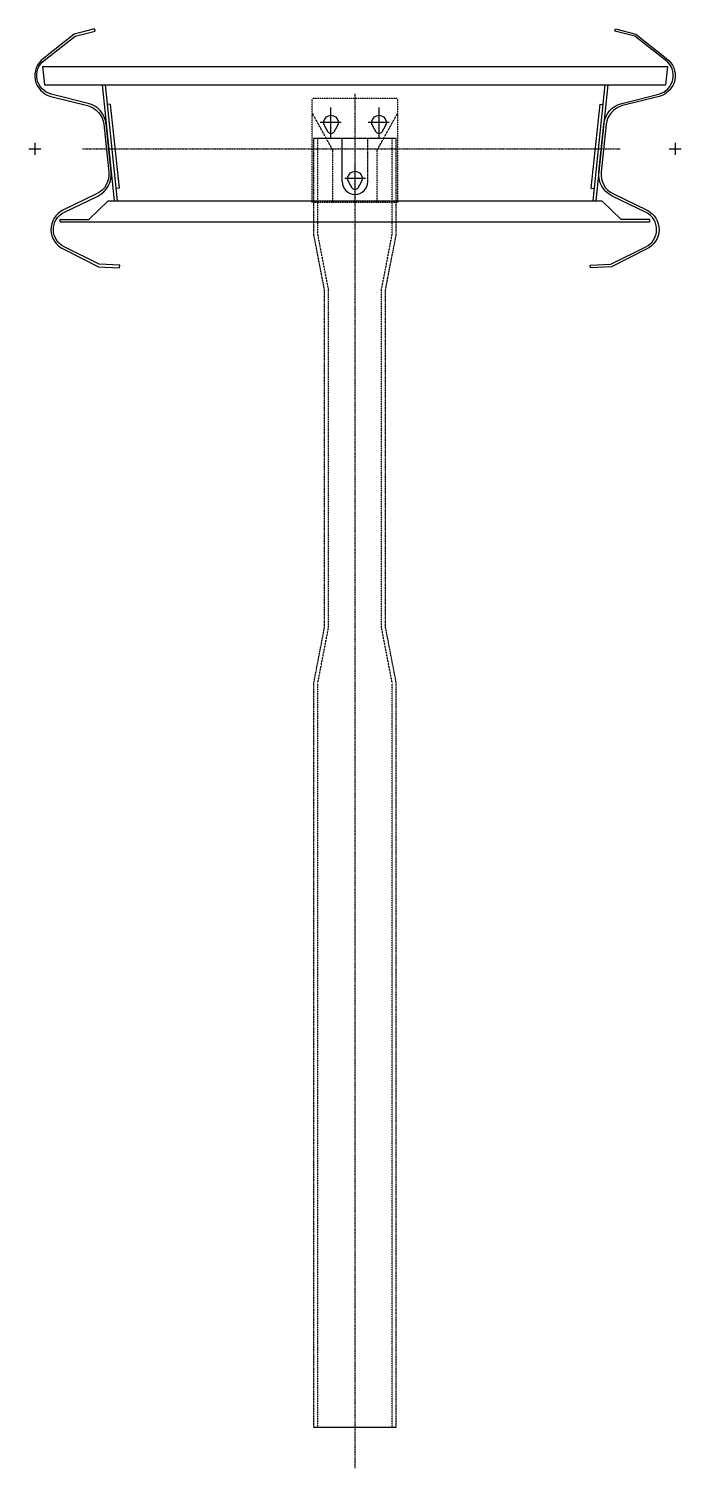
# Model space of a CAD drawing. Header units: millimetres. Extents: x -8 to 808, y -1048 to 750.
import ezdxf

# ---------------------------------------------------------------- set-up
doc = ezdxf.new("R2010")
doc.units = ezdxf.units.MM
doc.linetypes.add('DASHDOT', pattern=[1, 0.5, -0.25, 0, -0.25])
doc.linetypes.add('HIDDEN2', pattern=[0.1875, 0.125, -0.0625])

msp = doc.modelspace()

# ---------------------------------------------------------------- linework, layer by layer
at = {"linetype": 'Continuous'}
for p, q in [((9.5, 703), (790.5, 703)), ((9.5, 703), (12.1, 680)), ((790.5, 703), (787.9, 680)), ((12.1, 680), (787.9, 680)), ((84, 680), (99.3, 535)), ((87.9, 680), (103.1, 535)), ((712.1, 680), (696.9, 535)), ((716, 680), (700.7, 535)), ((94.2, 655.8), (90.4, 655.4)), ((94.2, 655.8), (105.3, 551)), ((370, 614.3), (370, 651.6)), ((430, 613.1), (430, 651.6)), ((705.8, 655.8), (694.7, 551)), ((705.8, 655.8), (709.6, 655.4)), ((382.8, 633), (356.6, 633)), ((442.8, 633), (416.6, 633)), ((348.5, 613.2), (384, 613.2)), ((384, 559.2), (384, 613.2)), ((384, 613.2), (416, 613.2)), ((416, 613.2), (451.5, 613.2)), ((-7.5, 600), (7.5, 600)), ((0, 607.5), (0, 592.5)), ((792.5, 600), (807.5, 600)), ((800, 607.5), (800, 592.5)), ((400, 535.4), (400, 581.6)), ((413.3, 563), (387.5, 563)), ((105.3, 551), (101.5, 550.6)), ((694.7, 551), (698.5, 550.6)), ((91.5, 535), (67.5, 512)), ((91.5, 535), (708.5, 535)), ((708.5, 535), (732.5, 512)), ((31.9, 509), (31.9, 512)), ((31.9, 512), (67.5, 512)), ((31.9, 509), (768.1, 509)), ((768.1, 512), (732.5, 512)), ((768.1, 509), (768.1, 512)), ((451.5, -996.8), (348.5, -996.8))]:
    msp.add_line(p, q, dxfattribs=at)
at = {"linetype": 'DASHDOT'}
for p, q in [((400, -1047.6), (400, 668.6)), ((416, 559.2), (416, 613.2)), ((59.7, 600), (731.2, 600))]:
    msp.add_line(p, q, dxfattribs=at)
at = {"linetype": 'HIDDEN2'}
for p, q in [((453.5, 663), (346.5, 663)), ((346.5, 533), (346.5, 663)), ((453.5, 533), (453.5, 663)), ((372.5, 598), (346.5, 645)), ((427.5, 598), (453.5, 645)), ((372.5, 533), (372.5, 598)), ((427.5, 533), (427.5, 598)), ((453.5, 533), (346.5, 533))]:
    msp.add_line(p, q, dxfattribs=at)
at = {"linetype": 'Continuous'}
for points in [[(106.1, 454.6), (80.5, 455.9), (36.9, 477.6, -0.622872), (36.3, 520.7), (78.6, 541.1, 0.316543), (95.4, 571.3), (89.2, 631, 0.314911), (66.6, 656.9), (20.6, 668.5, -0.62263), (11.6, 710.6), (50.5, 740.6), (75.4, 747.1), (74.6, 750), (49.2, 743.3), (10.7, 712.9, 0.625088), (19.9, 665.6), (65.9, 654, -0.314911), (86.2, 630.7), (92.5, 571, -0.316543), (77.3, 543.8), (35, 523.4, 0.622892), (35.6, 475), (79.7, 452.9), (106, 451.6)], [(693.9, 454.6), (719.5, 455.9), (763.1, 477.6, 0.622872), (763.7, 520.7), (721.4, 541.1, -0.316543), (704.6, 571.3), (710.8, 631, -0.314911), (733.4, 656.9), (779.4, 668.5, 0.62263), (788.4, 710.6), (749.5, 740.6), (724.6, 747.1), (725.4, 750), (750.8, 743.3), (789.3, 712.9, -0.625088), (780.1, 665.6), (734.1, 654, 0.314911), (713.8, 630.7), (707.5, 571, 0.316543), (722.7, 543.8), (765, 523.4, -0.622892), (764.4, 475), (720.3, 452.9), (694, 451.6)], [(373.5, 621, -0.57735), (366.5, 621), (362.2, 628.5, -1.732051), (377.8, 628.5)], [(433.5, 621, -0.57735), (426.5, 621), (422.2, 628.5, -1.732051), (437.8, 628.5)], [(403.5, 551, -0.57735), (396.5, 551), (392.2, 558.5, -1.732051), (407.8, 558.5)]]:
    msp.add_lwpolyline(points, format="xyb", close=True, dxfattribs=at)
at = {"linetype": 'DASHDOT'}
for points in [[(348.5, -996.8), (348.5, -66.8), (362, 3.2), (362, 423.2), (348.5, 493.2), (348.5, 613.2)], [(451.5, -996.8), (451.5, -66.8), (438, 3.2), (438, 423.2), (451.5, 493.2), (451.5, 613.2)]]:
    msp.add_lwpolyline(points, dxfattribs=at)
at = {"linetype": 'HIDDEN2'}
for points in [[(353.5, -996.8), (353.5, -67.2), (367, 2.8), (367, 423.7), (353.5, 493.7), (353.5, 613.2)], [(446.5, -996.8), (446.5, -67.2), (433, 2.8), (433, 423.7), (446.5, 493.7), (446.5, 613.2)]]:
    msp.add_lwpolyline(points, dxfattribs=at)
at = {"linetype": 'Continuous'}
msp.add_arc((400, 559.2), 16, 180, 0, dxfattribs=at)

doc.saveas('drawing.dxf')
